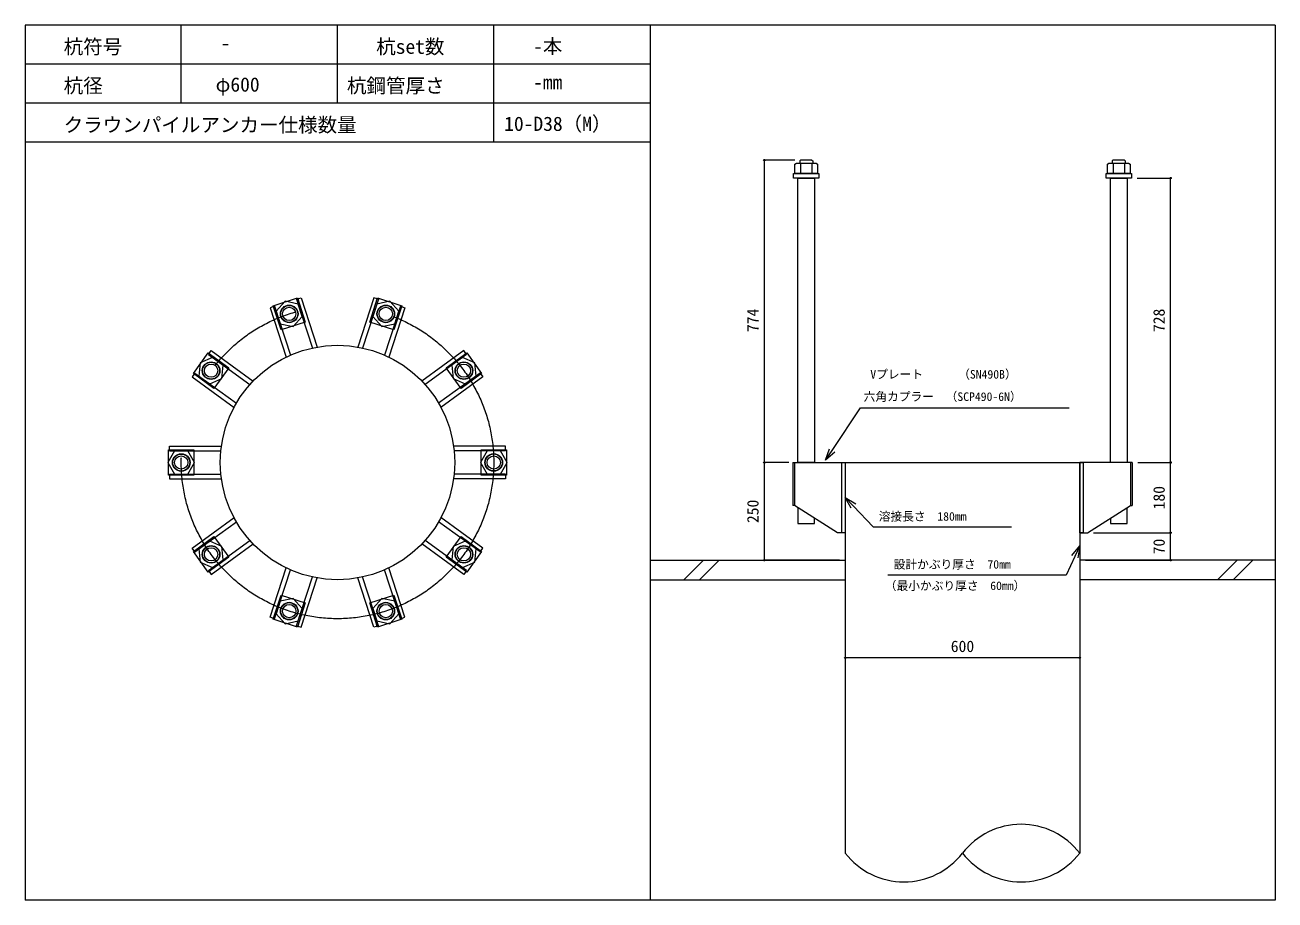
# Model space of a CAD drawing. Units: millimetres, scale not verified. Extents: x -20553 to 20553, y -9578 to 9578.
# Drawn here: x -6818 to -3618, y 7338 to 9578 of the extents above; entities that cross this region are included whole.
import ezdxf
from ezdxf.enums import TextEntityAlignment as Align

# ---------------------------------------------------------------- set-up
doc = ezdxf.new("R2010")
doc.units = ezdxf.units.MM
doc.header["$LTSCALE"] = 20
doc.linetypes.add('USER1', pattern=[101.6, 63.5, -12.7, 12.7, -12.7])
for name, color, linetype, lineweight in [('0-0_0', 7, 'Continuous', 15), ('0-1_01_KUI', 5, 'Continuous', 18), ('0-3_22_部品', 7, 'Continuous', 15), ('0-4_09_SUNPO', 7, 'Continuous', 18), ('0-5_07_CENTER', 1, 'USER1', 18), ('0-6_02_KANAMONO', 6, 'Continuous', 18), ('0-7_10_WAKU', 4, 'Continuous', 18), ('0-9_03_ANCHOR', 4, 'Continuous', 18)]:
    doc.layers.add(name, color=color, linetype=linetype, lineweight=lineweight)
doc.styles.add('ＭＳ ゴシック', font='')
doc.styles.get('ＭＳ ゴシック').set_extended_font_data('MS Gothic')

# ---------------------------------------------------------------- blocks, each defined once
blk = doc.blocks.new('_DotSmall')
at = {"layer": '0-0_0'}
blk.add_line((0.0625, 0), (-0.0625, 0), dxfattribs=at)
blk.add_circle((0, 0), 0.0625, dxfattribs=at)
blk = doc.blocks.new('_Open30')
at = {"layer": '0-3_22_部品'}
blk.add_line((0, 0), (-1, 0), dxfattribs=at)
blk.add_lwpolyline([(-1, 0.2679), (0, 0), (-1, -0.2679)], dxfattribs=at)

msp = doc.modelspace()

# ---------------------------------------------------------------- linework, layer by layer
at = {"layer": '0-1_01_KUI'}
for p, q in [((-4717.67, 8457.67), (-4117.67, 8457.67)), ((-4717.67, 8457.67), (-4717.67, 7457.67)), ((-4117.67, 8457.67), (-4117.67, 7457.67))]:
    msp.add_line(p, q, dxfattribs=at)
at = {"layer": '0-1_01_KUI', "color": 2}
for p, q in [((-5217.67, 8207.67), (-4717.67, 8207.67)), ((-3617.67, 8207.67), (-4117.67, 8207.67)), ((-5217.67, 8157.67), (-4717.67, 8157.67)), ((-3617.67, 8157.67), (-4117.67, 8157.67))]:
    msp.add_line(p, q, dxfattribs=at)
at = {"layer": '0-1_01_KUI', "color": 4}
for p, q in [((-5081.12, 8207.67), (-5131.12, 8157.67)), ((-5040.96, 8207.67), (-5090.96, 8157.67)), ((-3714.62, 8207.67), (-3764.62, 8157.67)), ((-3674.47, 8207.67), (-3724.47, 8157.67))]:
    msp.add_line(p, q, dxfattribs=at)
at = {"layer": '0-1_01_KUI'}
msp.add_circle((-6017.67, 8457.67), 300, dxfattribs=at)
for centre, start, end in [((-4267.67, 7341.91), 37.65861, 142.34141), ((-4567.67, 7573.43), 217.65866, 322.34136), ((-4267.67, 7573.43), 217.65859, 322.34139)]:
    msp.add_arc(centre, 189.47, start, end, dxfattribs=at)
at = {"layer": '0-4_09_SUNPO', "color": 3}
for p, q in [((-4847.3, 9231.67), (-4924.94, 9231.67)), ((-4924.94, 8457.67), (-4924.94, 9231.67)), ((-3970.17, 9185.67), (-3885.14, 9185.67)), ((-3885.14, 8457.67), (-3885.14, 9185.67)), ((-4862.67, 8457.67), (-4924.94, 8457.67)), ((-4866.74, 8457.67), (-4924.94, 8457.67)), ((-4924.94, 8207.67), (-4924.94, 8457.67)), ((-3968.61, 8457.67), (-3885.14, 8457.67)), ((-3968.61, 8457.67), (-3885.14, 8457.67)), ((-3885.14, 8277.67), (-3885.14, 8457.67)), ((-4082.67, 8277.67), (-3885.14, 8277.67)), ((-4082.67, 8277.67), (-3885.14, 8277.67)), ((-3885.14, 8207.67), (-3885.14, 8277.67)), ((-4732.67, 8207.67), (-4924.94, 8207.67)), ((-4102.67, 8207.67), (-3885.14, 8207.67)), ((-4717.67, 7972.67), (-4717.67, 7957.67)), ((-4117.67, 7972.67), (-4117.67, 7957.67)), ((-4117.67, 7957.67), (-4717.67, 7957.67))]:
    msp.add_line(p, q, dxfattribs=at)
for points in [[(-4751.55, 8488.37), (-4679.13, 8597.29), (-4144.86, 8597.29)], [(-4696.98, 8345.95), (-4646.35, 8292.77), (-4291.91, 8292.77)], [(-4130.13, 8216.68), (-4151.86, 8169.07), (-4608.76, 8169.07)]]:
    msp.add_lwpolyline(points, dxfattribs=at)
at = {"layer": '0-5_07_CENTER'}
msp.add_circle((-6017.67, 8457.67), 400, dxfattribs=at)
at = {"layer": '0-6_02_KANAMONO'}
for p, q in [((-6122.49, 8875.74), (-6111.08, 8879.45)), ((-6122.49, 8875.74), (-6081.87, 8750.72)), ((-6111.08, 8879.45), (-6070.02, 8753.07)), ((-5924.26, 8879.45), (-5965.33, 8753.07)), ((-5912.85, 8875.74), (-5953.47, 8750.72)), ((-5912.85, 8875.74), (-5924.26, 8879.45)), ((-6178.61, 8857.51), (-6190.02, 8853.8)), ((-6190.02, 8853.8), (-6148.96, 8727.42)), ((-6178.61, 8857.51), (-6137.99, 8732.49)), ((-5856.74, 8857.51), (-5897.36, 8732.49)), ((-5845.33, 8853.8), (-5886.39, 8727.42)), ((-5856.74, 8857.51), (-5845.33, 8853.8)), ((-6348.21, 8734.29), (-6341.16, 8744)), ((-6341.16, 8744), (-6233.65, 8665.89)), ((-5694.19, 8744), (-5801.69, 8665.89)), ((-5687.14, 8734.29), (-5694.19, 8744)), ((-6348.21, 8734.29), (-6241.86, 8657.02)), ((-5687.14, 8734.29), (-5793.48, 8657.02)), ((-6382.89, 8686.55), (-6389.94, 8676.85)), ((-6389.94, 8676.85), (-6282.44, 8598.74)), ((-6382.89, 8686.55), (-6276.54, 8609.29)), ((-5652.46, 8686.55), (-5758.8, 8609.29)), ((-5645.4, 8676.85), (-5752.91, 8598.74)), ((-5652.46, 8686.55), (-5645.4, 8676.85)), ((-6447.67, 8499.17), (-6314.79, 8499.17)), ((-6447.67, 8487.17), (-6447.67, 8499.17)), ((-6447.67, 8487.17), (-6316.22, 8487.17)), ((-5587.67, 8499.17), (-5720.56, 8499.17)), ((-5587.67, 8487.17), (-5719.13, 8487.17)), ((-5587.67, 8487.17), (-5587.67, 8499.17)), ((-4851.74, 8457.67), (-4847.67, 8457.67)), ((-4851.74, 8457.67), (-4851.74, 8347.67)), ((-4847.67, 8457.67), (-4717.67, 8457.67)), ((-4847.67, 8457.67), (-4847.67, 8347.67)), ((-4717.67, 8457.67), (-4717.67, 8277.67)), ((-4717.67, 8457.67), (-4717.67, 8277.67)), ((-3987.67, 8457.67), (-4117.67, 8457.67)), ((-4117.67, 8457.67), (-4117.67, 8277.67)), ((-4117.67, 8457.67), (-4117.67, 8277.67)), ((-3983.61, 8457.67), (-3987.67, 8457.67)), ((-3987.67, 8457.67), (-3987.67, 8347.67)), ((-3983.61, 8457.67), (-3983.61, 8347.67)), ((-6447.67, 8428.17), (-6316.22, 8428.17)), ((-6447.67, 8428.17), (-6447.67, 8416.17)), ((-6447.67, 8416.17), (-6314.79, 8416.17)), ((-5587.67, 8416.17), (-5720.56, 8416.17)), ((-5587.67, 8428.17), (-5719.13, 8428.17)), ((-5587.67, 8428.17), (-5587.67, 8416.17)), ((-4847.67, 8347.67), (-4851.74, 8347.67)), ((-4737.67, 8277.67), (-4847.67, 8347.67)), ((-4097.67, 8277.67), (-3987.67, 8347.67)), ((-3987.67, 8347.67), (-3983.61, 8347.67)), ((-6389.94, 8238.5), (-6282.44, 8316.61)), ((-6382.89, 8228.79), (-6276.54, 8306.06)), ((-5652.46, 8228.79), (-5758.8, 8306.06)), ((-5645.4, 8238.5), (-5752.91, 8316.61)), ((-6348.21, 8181.06), (-6241.86, 8258.33)), ((-5687.14, 8181.06), (-5793.48, 8258.33)), ((-4717.67, 8277.67), (-4737.67, 8277.67)), ((-4117.67, 8277.67), (-4097.67, 8277.67)), ((-6382.89, 8228.79), (-6389.94, 8238.5)), ((-6341.16, 8171.35), (-6233.65, 8249.46)), ((-5694.19, 8171.35), (-5801.69, 8249.46)), ((-5652.46, 8228.79), (-5645.4, 8238.5)), ((-6348.21, 8181.06), (-6341.16, 8171.35)), ((-6190.02, 8061.54), (-6148.96, 8187.92)), ((-6178.61, 8057.84), (-6137.99, 8182.86)), ((-6122.49, 8039.6), (-6081.87, 8164.62)), ((-6111.08, 8035.89), (-6070.02, 8162.28)), ((-5924.26, 8035.89), (-5965.33, 8162.28)), ((-5912.85, 8039.6), (-5953.47, 8164.62)), ((-5856.74, 8057.84), (-5897.36, 8182.86)), ((-5845.33, 8061.54), (-5886.39, 8187.92)), ((-5687.14, 8181.06), (-5694.19, 8171.35)), ((-6178.61, 8057.84), (-6190.02, 8061.54)), ((-6122.49, 8039.6), (-6111.08, 8035.89)), ((-5912.85, 8039.6), (-5924.26, 8035.89)), ((-5856.74, 8057.84), (-5845.33, 8061.54))]:
    msp.add_line(p, q, dxfattribs=at)
for points in [[(-6164.07, 8812.78), (-6130.75, 8805.7), (-6107.96, 8831.01), (-6118.49, 8863.41), (-6151.81, 8870.49), (-6174.6, 8845.18)], [(-5927.39, 8831.01), (-5904.59, 8805.7), (-5871.27, 8812.78), (-5860.75, 8845.18), (-5883.54, 8870.49), (-5916.86, 8863.41)], [(-6344.84, 8658.91), (-6313.72, 8672.77), (-6310.16, 8706.64), (-6337.72, 8726.66), (-6368.84, 8712.81), (-6372.4, 8678.93)], [(-5725.19, 8706.64), (-5721.62, 8672.77), (-5690.51, 8658.91), (-5662.95, 8678.93), (-5666.51, 8712.81), (-5697.63, 8726.66)], [(-6400.64, 8428.17), (-6383.61, 8457.67), (-6400.64, 8487.17), (-6434.71, 8487.17), (-6451.74, 8457.67), (-6434.71, 8428.17)], [(-5634.71, 8487.17), (-5651.74, 8457.67), (-5634.71, 8428.17), (-5600.64, 8428.17), (-5583.61, 8457.67), (-5600.64, 8487.17)], [(-4726.67, 8457.67), (-4717.67, 8457.67), (-4717.67, 8277.67), (-4726.67, 8277.67)], [(-4117.67, 8457.67), (-4108.67, 8457.67), (-4108.67, 8277.67), (-4117.67, 8277.67)], [(-6310.16, 8208.7), (-6313.72, 8242.58), (-6344.84, 8256.44), (-6372.4, 8236.41), (-6368.84, 8202.54), (-6337.72, 8188.68)], [(-5690.51, 8256.44), (-5721.62, 8242.58), (-5725.19, 8208.7), (-5697.63, 8188.68), (-5666.51, 8202.54), (-5662.95, 8236.41)], [(-6107.96, 8084.33), (-6130.75, 8109.65), (-6164.07, 8102.56), (-6174.6, 8070.17), (-6151.81, 8044.85), (-6118.49, 8051.94)], [(-5871.27, 8102.56), (-5904.59, 8109.65), (-5927.39, 8084.33), (-5916.86, 8051.94), (-5883.54, 8044.85), (-5860.75, 8070.17)]]:
    msp.add_lwpolyline(points, close=True, dxfattribs=at)
for centre, radius in [((-6141.28, 8838.1), 22.5), ((-6141.33, 8838.08), 21.75), ((-5894.07, 8838.1), 22.5), ((-5894.11, 8838.11), 21.75), ((-6341.28, 8692.79), 22.5), ((-6341.31, 8692.75), 21.75), ((-5694.07, 8692.79), 22.5), ((-5694.1, 8692.83), 21.75), ((-6417.67, 8457.67), 22.5), ((-5617.67, 8457.67), 22.5), ((-6417.67, 8457.62), 21.75), ((-5617.67, 8457.72), 21.75), ((-6341.28, 8222.56), 22.5), ((-6341.25, 8222.52), 21.75), ((-5694.07, 8222.56), 22.5), ((-5694.04, 8222.6), 21.75), ((-6141.28, 8077.25), 22.5), ((-6141.23, 8077.24), 21.75), ((-5894.07, 8077.25), 22.5), ((-5894.02, 8077.27), 21.75)]:
    msp.add_circle(centre, radius, dxfattribs=at)
at = {"layer": '0-7_10_WAKU'}
for p, q in [((-6817.67, 9577.67), (-6817.67, 7337.67)), ((-3617.67, 9577.67), (-6817.67, 9577.67)), ((-6417.67, 9477.67), (-6417.67, 9577.67)), ((-6017.67, 9477.67), (-6017.67, 9577.67)), ((-5617.67, 9477.67), (-5617.67, 9577.67)), ((-5217.67, 9577.67), (-5217.67, 7337.67)), ((-3617.67, 9577.67), (-3617.67, 7337.67)), ((-5217.67, 9477.67), (-6817.67, 9477.67)), ((-6417.67, 9377.67), (-6417.67, 9477.67)), ((-6017.67, 9377.67), (-6017.67, 9477.67)), ((-5617.67, 9377.67), (-5617.67, 9477.67)), ((-5217.67, 9377.67), (-6817.67, 9377.67)), ((-5617.67, 9277.67), (-5617.67, 9377.67)), ((-5217.67, 9277.67), (-6817.67, 9277.67)), ((-3617.67, 7337.67), (-6817.67, 7337.67))]:
    msp.add_line(p, q, dxfattribs=at)
at = {"layer": '0-9_03_ANCHOR', "color": 2}
for p, q in [((-4832.3, 9231.67), (-4834.17, 9229.8)), ((-4834.17, 9229.8), (-4834.17, 9223.67)), ((-4803.04, 9231.67), (-4832.3, 9231.67)), ((-4032.3, 9231.67), (-4034.17, 9229.8)), ((-4034.17, 9229.8), (-4034.17, 9223.67)), ((-4003.04, 9231.67), (-4032.3, 9231.67))]:
    msp.add_line(p, q, dxfattribs=at)
at = {"layer": '0-9_03_ANCHOR'}
for p, q in [((-4832.11, 9223.67), (-4832.11, 9197.67)), ((-4803.24, 9223.67), (-4803.24, 9197.67)), ((-4032.11, 9223.67), (-4032.11, 9197.67)), ((-4003.24, 9223.67), (-4003.24, 9197.67))]:
    msp.add_line(p, q, dxfattribs=at)
for points in [[(-4842.67, 9223.67), (-4792.67, 9223.67), (-4788.67, 9221.36), (-4788.67, 9197.67), (-4846.67, 9197.67), (-4846.67, 9221.36)], [(-4042.67, 9223.67), (-3992.67, 9223.67), (-3988.67, 9221.36), (-3988.67, 9197.67), (-4046.67, 9197.67), (-4046.67, 9221.36)], [(-4785.17, 9197.67), (-4785.17, 9185.67), (-4850.17, 9185.67), (-4850.17, 9197.67)], [(-3985.17, 9197.67), (-3985.17, 9185.67), (-4050.17, 9185.67), (-4050.17, 9197.67)], [(-6120.46, 8879.03), (-6100.38, 8817.21), (-6162.19, 8797.13), (-6182.28, 8858.95)], [(-5853.16, 8858.98), (-5873.25, 8797.16), (-5935.07, 8817.25), (-5914.98, 8879.06)], [(-6348.5, 8738.14), (-6295.91, 8699.94), (-6334.12, 8647.35), (-6386.71, 8685.56)], [(-5648.7, 8685.64), (-5701.29, 8647.43), (-5739.49, 8700.02), (-5686.91, 8738.22)], [(-6450.17, 8490.12), (-6385.17, 8490.12), (-6385.17, 8425.12), (-6450.17, 8425.12)], [(-5585.17, 8425.22), (-5650.17, 8425.22), (-5650.17, 8490.22), (-5585.17, 8490.22)], [(-6386.65, 8229.71), (-6334.06, 8267.91), (-6295.85, 8215.33), (-6348.44, 8177.12)], [(-5686.85, 8177.2), (-5739.43, 8215.41), (-5701.23, 8268), (-5648.64, 8229.79)], [(-6182.18, 8056.37), (-6162.1, 8118.19), (-6100.28, 8098.1), (-6120.37, 8036.28)], [(-5914.88, 8036.31), (-5934.97, 8098.13), (-5873.15, 8118.22), (-5853.07, 8056.4)]]:
    msp.add_lwpolyline(points, close=True, dxfattribs=at)
at = {"layer": '0-9_03_ANCHOR', "color": 2}
for points in [[(-4803.04, 9231.67), (-4801.17, 9229.8), (-4801.17, 9223.67)], [(-4003.04, 9231.67), (-4001.17, 9229.8), (-4001.17, 9223.67)], [(-4839.18, 8342.27), (-4839.18, 8301.67), (-4796.16, 8301.67), (-4796.16, 8314.89)], [(-4039.18, 8314.89), (-4039.18, 8301.67), (-3996.16, 8301.67), (-3996.16, 8342.27)]]:
    msp.add_lwpolyline(points, dxfattribs=at)
for points in [[(-4839.18, 9185.67), (-4796.16, 9185.67), (-4796.16, 8457.67), (-4839.18, 8457.67)], [(-4039.18, 9185.67), (-3996.16, 9185.67), (-3996.16, 8457.67), (-4039.18, 8457.67)]]:
    msp.add_lwpolyline(points, close=True, dxfattribs=at)
at = {"layer": '0-9_03_ANCHOR'}
for centre in [(-6141.33, 8838.08), (-5894.11, 8838.11), (-6341.31, 8692.75), (-5694.1, 8692.83), (-6417.67, 8457.62), (-5617.67, 8457.72), (-6341.25, 8222.52), (-5694.04, 8222.6), (-6141.23, 8077.24), (-5894.02, 8077.27)]:
    msp.add_circle(centre, 17, dxfattribs=at)

# ---------------------------------------------------------------- block references
at = {"layer": '0-4_09_SUNPO', "xscale": 30, "yscale": 30}
for name, p, rotation in [('_DotSmall', (-4924.94, 9231.67), 90), ('_DotSmall', (-3885.14, 9185.67), 90), ('_Open30', (-4768.16, 8463.39), 236.38292), ('_DotSmall', (-4924.94, 8457.67), 270), ('_DotSmall', (-4924.94, 8457.67), 90), ('_DotSmall', (-3885.14, 8457.67), 270), ('_DotSmall', (-3885.14, 8457.67), 90), ('_Open30', (-4717.67, 8367.67), 133.59929), ('_DotSmall', (-3885.14, 8277.67), 270), ('_DotSmall', (-3885.14, 8277.67), 90), ('_Open30', (-4117.67, 8243.97), 65.4645), ('_DotSmall', (-4924.94, 8207.67), 270), ('_DotSmall', (-3885.14, 8207.67), 270), ('_DotSmall', (-4717.67, 7957.67), 180)]:
    msp.add_blockref(name, p, dxfattribs=dict(at, rotation=rotation))
msp.add_blockref('_DotSmall', (-4117.67, 7957.67), dxfattribs=at)

# ---------------------------------------------------------------- texts
at = {"layer": '0-4_09_SUNPO', "style": 'ＭＳ ゴシック'}
for s, height, p in [('杭符号', 36.66, (-6718.64, 9492.94)), ('杭set数', 36.66, (-5918.64, 9492.94)), ('-本', 36.66, (-5516.94, 9493.79)), ('-', 36.66, (-6316.94, 9502.03)), ('杭径', 36.66, (-6718.64, 9392.94)), ('φ600', 36.66, (-6329.72, 9396.06)), ('杭鋼管厚さ', 36.66, (-5993.55, 9392.94)), ('-mm', 36.66, (-5516.94, 9402.03)), ('クラウンパイルアンカー仕様数量', 36.66, (-6718.64, 9292.65)), ('10-D38（M）', 36.66, (-5590.89, 9295.49)), (' Vプレート\u3000\u3000\u3000（SN490B）', 21.99, (-4668.61, 8665.81)), ('六角カプラー\u3000（SCP490-6N）', 21.99, (-4670.82, 8608.65)), ('溶接長さ\u3000180mm', 21.99, (-4632.08, 8302.04)), (' 設計かぶり厚さ\u300070mm', 21.99, (-4608.76, 8179.29)), ('（最小かぶり厚さ\u300060mm）', 21.99, (-4616.6, 8124.52)), ('600', 29.33, (-4447.67, 7963.67))]:
    msp.add_text(s, height=height, dxfattribs=at).set_placement(p, align=Align.BOTTOM_LEFT)
for s, p in [('774', (-4930.94, 8791.67)), ('728', (-3891.14, 8791.67)), ('180', (-3891.14, 8337.67)), ('250', (-4930.94, 8302.67)), ('70', (-3891.14, 8222.67))]:
    msp.add_text(s, height=29.33, rotation=90, dxfattribs=at).set_placement(p, align=Align.BOTTOM_LEFT)

doc.saveas('drawing.dxf')
